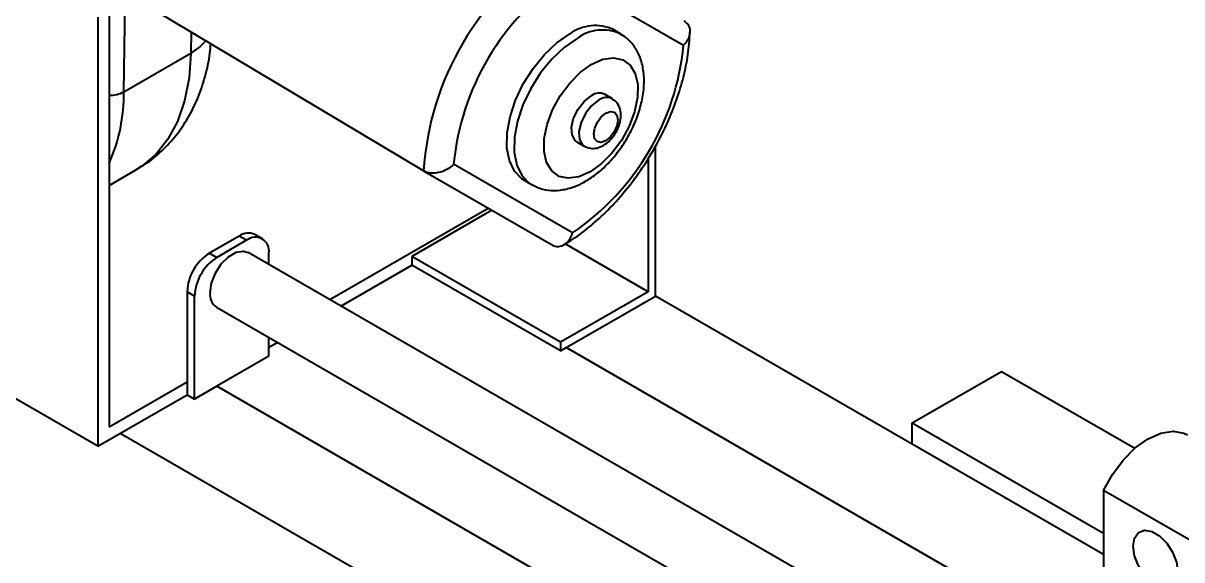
# Model space of a CAD drawing. Header units: millimetres. Extents: x -535 to 3636, y 24 to 870.
# Drawn here: x 1654.6 to 1709.7, y 262.6 to 288.1 of the extents above; entities that cross this region are included whole.
import ezdxf

# ---------------------------------------------------------------- set-up
doc = ezdxf.new("R2010")
doc.units = ezdxf.units.MM

msp = doc.modelspace()

# ---------------------------------------------------------------- linework, layer by layer
at = {"color": 7, "linetype": 'Continuous', "lineweight": 40}
for p, q in [((1673.6713, 281.0848), (1654.936, 292.2863)), ((1680.3776, 290.3313), (1686.0331, 287.0665)), ((1659.4177, 284.8503), (1659.4837, 289.0836)), ((1658.1817, 288.3998), (1658.1817, 267.9863)), ((1658.712, 288.706), (1658.712, 268.9049)), ((1683.0558, 287.5965), (1682.7023, 287.8079)), ((1659.4177, 284.8503), (1662.5997, 286.6872)), ((1682.6522, 284.5137), (1682.2987, 284.725)), ((1680.9533, 282.4746), (1681.3068, 282.2632)), ((1684.6982, 275.1299), (1684.6982, 282.2744)), ((1684.3446, 281.6667), (1684.3446, 275.334)), ((1658.712, 280.395), (1660.0117, 281.1453)), ((1673.6713, 281.0848), (1679.7482, 277.5766)), ((1680.7534, 278.1364), (1675.098, 281.4012)), ((1678.4287, 280.6598), (1678.7822, 280.4485)), ((1669.2061, 274.963), (1676.7409, 279.3127)), ((1676.9177, 279.2107), (1673.118, 277.0171)), ((1664.8992, 277.9883), (1663.485, 277.1719)), ((1665.2527, 277.7842), (1663.8385, 276.9678)), ((1665.2527, 277.7842), (1664.8992, 277.9883)), ((1666.0027, 277.8585), (1665.6491, 278.0626)), ((1663.485, 277.1719), (1663.8385, 276.9678)), ((1693.3917, 261.0009), (1665.3287, 277.2013)), ((1666.3134, 276.6329), (1666.3134, 277.1717)), ((1684.3446, 275.334), (1680.4038, 277.609)), ((1673.118, 277.0171), (1673.118, 276.6089)), ((1680.1891, 272.9351), (1673.118, 277.0171)), ((1669.7365, 274.6568), (1673.118, 276.6089)), ((1680.1891, 272.5268), (1673.118, 276.6089)), ((1662.7779, 275.1307), (1662.4243, 275.3348)), ((1662.4243, 275.3348), (1662.4243, 271.0479)), ((1662.7779, 270.2314), (1662.7779, 275.1307)), ((1684.3446, 275.334), (1680.1891, 272.9351)), ((1680.4555, 272.6807), (1684.6982, 275.1299)), ((1706.0055, 262.8294), (1684.6982, 275.1299)), ((1658.1817, 267.9863), (1646.7428, 274.5898)), ((1663.8289, 274.6032), (1691.8918, 258.4028)), ((1666.3134, 272.2724), (1666.3134, 273.1689)), ((1666.7363, 272.9248), (1666.3134, 272.6807)), ((1680.1891, 272.9351), (1680.1891, 272.5268)), ((1666.3134, 272.2724), (1663.8385, 270.8437)), ((1680.1891, 272.5268), (1680.4555, 272.6807)), ((1703.1801, 259.562), (1680.4555, 272.6807)), ((1696.9101, 269.1006), (1701.1527, 271.5498)), ((1701.1527, 271.5498), (1707.4975, 267.887)), ((1658.712, 268.9049), (1662.4243, 271.0479)), ((1662.4243, 271.0479), (1662.4243, 270.4355)), ((1663.8385, 270.8437), (1662.7779, 270.2314)), ((1693.2806, 253.8472), (1663.8385, 270.8437)), ((1658.1817, 267.9863), (1662.4243, 270.4355)), ((1662.4243, 270.4355), (1662.7779, 270.2314)), ((1696.9101, 268.0801), (1696.9101, 269.1006)), ((1696.9101, 269.1006), (1706.0055, 263.8499)), ((1677.6407, 257.9766), (1659.2416, 268.5982)), ((1711.0326, 262.9863), (1706.0055, 265.8884)), ((1706.0055, 265.8884), (1706.0055, 262.214))]:
    msp.add_line(p, q, dxfattribs=at)
at = {"color": 8, "linetype": 'Continuous', "lineweight": 40}
msp.add_line((1662.6154, 287.6949), (1662.5997, 286.6872), dxfattribs=at)
at = {"color": 8, "linetype": 'Continuous', "lineweight": 40, "flags": 128}
for points in [[(1663.3089, 287.2803), (1663.035, 286.9944), (1662.5997, 286.6872)], [(1680.9715, 287.3918), (1680.3582, 286.9648), (1679.7694, 286.4091), (1679.2308, 285.7492), (1678.766, 285.0138), (1678.3953, 284.2351), (1678.1349, 283.4471), (1677.9962, 282.6842), (1677.9852, 281.9798), (1678.1024, 281.3647), (1678.3428, 280.8658), (1678.6957, 280.5048), (1678.7999, 280.4381)], [(1662.5997, 286.6872), (1662.5162, 285.5066), (1662.3052, 284.4203), (1661.9695, 283.444), (1661.5142, 282.5922), (1660.9458, 281.877), (1660.2727, 281.3091), (1660.0117, 281.1453)], [(1681.996, 284.4492), (1681.66, 284.1843), (1681.3672, 283.8118), (1681.157, 283.3822), (1681.058, 282.9535), (1681.0834, 282.5834), (1681.2298, 282.3221), (1681.311, 282.2607)]]:
    msp.add_lwpolyline(points, dxfattribs=at)
at = {"color": 7, "linetype": 'Continuous', "lineweight": 40, "flags": 128}
for points in [[(1678.4287, 280.6598), (1678.3422, 280.7162), (1677.9893, 281.0771), (1677.7489, 281.5761), (1677.6317, 282.1912), (1677.6427, 282.8956), (1677.7814, 283.6584), (1678.0418, 284.4464), (1678.4125, 285.2252), (1678.8773, 285.9605), (1679.4159, 286.6205), (1680.0047, 287.1761), (1680.618, 287.6031)], [(1681.6659, 286.16), (1682.2002, 286.3947), (1682.7011, 286.4669), (1683.1395, 286.3726), (1683.49, 286.1171), (1683.7321, 285.7153), (1683.8518, 285.1906), (1683.8422, 284.5734), (1683.7038, 283.8996), (1683.4446, 283.2084), (1683.0798, 282.54), (1682.6304, 281.9331), (1682.1227, 281.4231), (1681.5861, 281.0396), (1681.0518, 280.8049), (1680.5509, 280.7327), (1680.1125, 280.827), (1679.762, 281.0825), (1679.5199, 281.4843), (1679.4002, 282.009), (1679.4098, 282.6262), (1679.5482, 283.3), (1679.8074, 283.9912), (1680.1722, 284.6596), (1680.6216, 285.2665), (1681.1293, 285.7765), (1681.6659, 286.16)], [(1680.9533, 282.4746), (1680.8763, 282.5335), (1680.7299, 282.7948), (1680.7045, 283.1648), (1680.8036, 283.5936), (1681.0137, 284.0232), (1681.3065, 284.3956), (1681.6425, 284.6606)], [(1682.3432, 283.8333), (1682.5619, 283.91), (1682.7457, 283.8752), (1682.8667, 283.7341), (1682.9064, 283.5081), (1682.8589, 283.2318), (1682.7313, 282.9472), (1682.543, 282.6975), (1682.3228, 282.5209), (1682.1041, 282.4442), (1681.9203, 282.479), (1681.7993, 282.6201), (1681.7595, 282.8461), (1681.8071, 283.1224), (1681.9347, 283.407), (1682.123, 283.6567), (1682.3432, 283.8333)], [(1663.5182, 275.29), (1663.5821, 275.7458), (1663.7663, 276.2205), (1664.0485, 276.6568), (1664.3946, 277.0021), (1664.763, 277.2148), (1665.1091, 277.2691), (1665.3287, 277.2013)], [(1706.0055, 265.8884), (1706.4278, 266.6458), (1706.941, 267.33), (1707.5176, 267.9042), (1708.1268, 268.3378), (1708.7361, 268.6076), (1709.3127, 268.6991), (1709.8259, 268.6075), (1710.0017, 268.5235)], [(1707.4197, 263.2348), (1707.4837, 263.6168), (1707.6679, 263.8788), (1707.9501, 263.9893), (1708.2962, 263.935), (1708.6646, 263.7223), (1709.0107, 263.377), (1709.2929, 262.9407), (1709.4771, 262.466), (1709.5411, 262.0102), (1709.4771, 261.6282), (1709.2929, 261.3661), (1709.0107, 261.2556), (1708.6646, 261.3099), (1708.2962, 261.5226), (1707.9501, 261.8679), (1707.6679, 262.3042), (1707.4837, 262.7789), (1707.4197, 263.2348)]]:
    msp.add_lwpolyline(points, dxfattribs=at)
at = {"color": 7, "linetype": 'Continuous', "lineweight": 40}
for centre, radius, start, end in [((1687.245, 280.2472), 13.5994, 122.34607, 176.46907), ((1687.2845, 280.2221), 12.2434, 124.3417, 174.47344), ((1681.8328, 285.9474), 2.0536, 64.95027, 126.26837), ((1673.8465, 288.2457), 12.2435, 304.34183, 354.47331), ((1682.0208, 284.1822), 0.6098, 62.88214, 128.33539), ((1665.3386, 277.375), 0.7545, 65.69254, 125.61764), ((1665.6668, 277.2766), 0.6551, 350.78499, 129.20376), ((1664.7271, 275.23), 2.3052, 122.60578, 177.39439), ((1665.0807, 275.0259), 2.3052, 122.60578, 177.39439), ((1664.2259, 275.1965), 0.7139, 172.47873, 236.20837)]:
    msp.add_arc(centre, radius, start, end, dxfattribs=at)
at = {"color": 8, "linetype": 'Continuous', "lineweight": 40}
for centre, radius, start, end in [((1682.189, 285.7286), 2.0612, 65.62948, 126.20398), ((1658.7542, 286.0977), 1.4128, 268.28821, 298.00946), ((1651.2771, 284.7562), 8.1412, 335.95842, 0.66248), ((1682.3742, 283.971), 0.6097, 62.82238, 128.33955)]:
    msp.add_arc(centre, radius, start, end, dxfattribs=at)
at = {"color": 7, "linetype": 'Continuous', "lineweight": 40}
for points, knots in [([(1686.0457, 288.2283), (1686.1136, 288.1762), (1686.2494, 288.0719), (1686.3414, 287.8385), (1686.3388, 287.5744), (1686.2342, 287.3064), (1686.1063, 287.1407), (1686.0342, 287.0677), (1686.0331, 287.0665)], [0, 0, 0, 0, 0.1936959, 0.3871758, 0.5865775, 0.8004451, 0.996826, 1, 1, 1, 1]), ([(1680.3578, 277.581), (1680.4606, 277.6422), (1680.8531, 277.8763), (1681.5219, 278.3746), (1682.3428, 279.1091), (1683.1172, 279.9445), (1683.8333, 280.8608), (1684.4794, 281.8431), (1685.045, 282.874), (1685.5201, 283.9363), (1685.897, 285.0129), (1686.1638, 286.085), (1686.3045, 286.9828), (1686.3233, 287.5053), (1686.3301, 287.6913)], [0, 0, 0, 0, 0.0326711, 0.1247769, 0.2166488, 0.308252, 0.3996257, 0.490862, 0.5820787, 0.6733832, 0.7648856, 0.8567192, 0.9490051, 1, 1, 1, 1]), ([(1660.0145, 281.1701), (1660.1568, 281.2479), (1660.5947, 281.487), (1661.2353, 282.0299), (1661.922, 282.7705), (1662.4938, 283.617), (1662.9574, 284.5532), (1663.2995, 285.5812), (1663.4988, 286.4486), (1663.5402, 286.9845), (1663.5518, 287.135)], [0, 0, 0, 0, 0.067965, 0.2091053, 0.3496121, 0.4913464, 0.6360579, 0.7852122, 0.9396762, 1, 1, 1, 1]), ([(1678.8167, 280.4459), (1678.9412, 280.3771), (1679.2286, 280.2183), (1679.7464, 280.1384), (1680.3208, 280.1731), (1680.9121, 280.346), (1681.5119, 280.653), (1682.1022, 281.0928), (1682.6556, 281.6471), (1683.1471, 282.2893), (1683.559, 282.9935), (1683.877, 283.7362), (1684.088, 284.4955), (1684.1781, 285.2513), (1684.1325, 285.947), (1683.9601, 286.557), (1683.6778, 287.0524), (1683.3606, 287.4121), (1683.1109, 287.5451), (1683.0209, 287.593)], [0, 0, 0, 0, 0.0422839, 0.0975366, 0.1533793, 0.212042, 0.2743494, 0.339204, 0.4045662, 0.4696367, 0.5345657, 0.5997411, 0.665509, 0.7323819, 0.800671, 0.8599715, 0.9158806, 0.969673, 1, 1, 1, 1]), ([(1681.3165, 282.2626), (1681.4108, 282.22), (1681.5986, 282.135), (1681.9203, 282.1618), (1682.2361, 282.2888), (1682.5466, 282.534), (1682.819, 282.8871), (1683.0095, 283.3128), (1683.0759, 283.735), (1683.0091, 284.1029), (1682.8582, 284.3742), (1682.7041, 284.4662), (1682.6451, 284.5015)], [0, 0, 0, 0, 0.0888374, 0.1768476, 0.2736475, 0.3818608, 0.4983605, 0.6168726, 0.7407687, 0.845496, 0.9407738, 1, 1, 1, 1]), ([(1675.098, 281.4012), (1675.0968, 281.4), (1675.0244, 281.3271), (1674.8521, 281.1881), (1674.5497, 281.0383), (1674.2269, 280.9657), (1673.9173, 280.9724), (1673.7534, 281.0473), (1673.6713, 281.0848)], [0, 0, 0, 0, 0.0031741, 0.1995627, 0.4134309, 0.6128236, 0.8063068, 1, 1, 1, 1]), ([(1679.7482, 277.5766), (1679.8262, 277.5415), (1679.9821, 277.4712), (1680.2293, 277.5005), (1680.458, 277.6274), (1680.6411, 277.8461), (1680.7239, 278.0368), (1680.7529, 278.1348), (1680.7534, 278.1364)], [0, 0, 0, 0, 0.1936946, 0.3871742, 0.5865718, 0.800439, 0.9968255, 1, 1, 1, 1])]:
    msp.add_open_spline(points, degree=3, knots=knots, dxfattribs=at)

doc.saveas('drawing.dxf')
